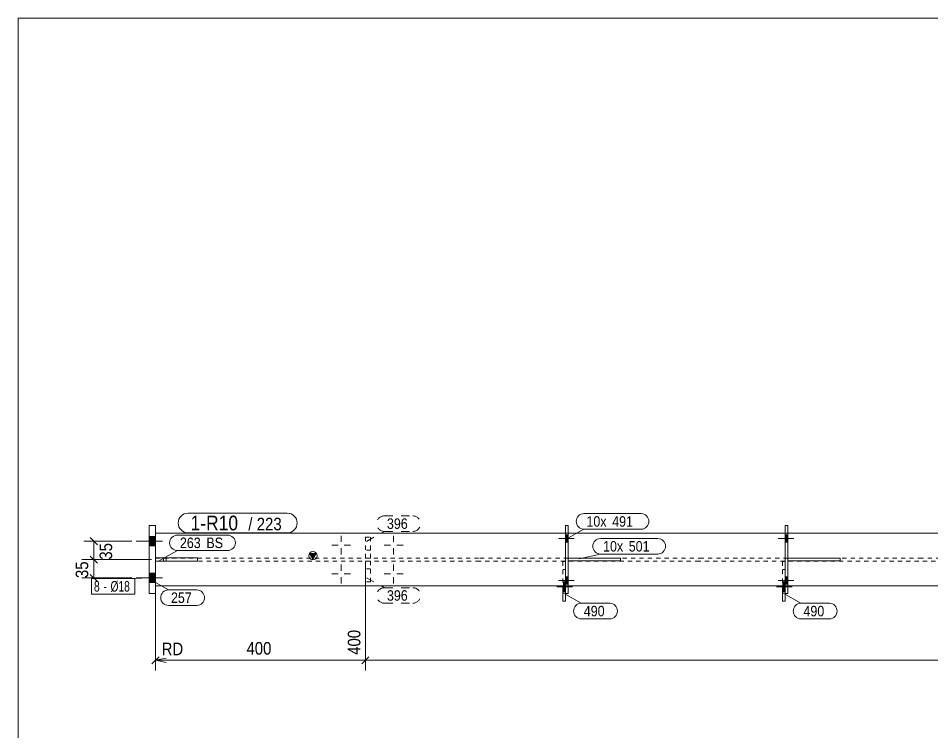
# Model space of a CAD drawing. Header units: millimetres. Extents: x 2 to 825, y 1 to 579.
# Drawn here: x 5 to 222.9, y 408.8 to 579 of the extents above; entities that cross this region are included whole.
import ezdxf

# ---------------------------------------------------------------- set-up
doc = ezdxf.new("R2010")
doc.units = ezdxf.units.MM
for name, pattern in [('XKITLINE00', [0]), ('XKITLINE01', [4, 1, -1, 1, -1]), ('XKITLINE02', [4, 2, -2])]:
    doc.linetypes.add(name, pattern=pattern)
for name, color, linetype, lineweight in [('Bolt', 3, 'Continuous', 0), ('BoltMark', 7, 'Continuous', 0), ('Dimensions', 7, 'Continuous', 0), ('DrawingSheet', 5, 'Continuous', 0), ('Part', 2, 'Continuous', 0), ('PartMark', 7, 'Continuous', 0)]:
    doc.layers.add(name, color=color, linetype=linetype, lineweight=lineweight)
doc.styles.add('ARIAL', font='ARIAL.TTF')
doc.styles.add('ARIAL_NARROW', font='ARIALN.TTF')

# ---------------------------------------------------------------- blocks, each defined once
blk = doc.blocks.new('*A73')
at = {"layer": 'Bolt'}
for points in [[(37.71, 453.32), (36.21, 453.32), (36.21, 455.57), (37.71, 455.57)], [(37.71, 453.32), (36.21, 453.32), (36.21, 455.57), (37.71, 455.57)], [(37.71, 453.32), (36.21, 453.32), (36.21, 455.57), (37.71, 455.57)], [(37.71, 453.32), (36.21, 453.32), (36.21, 455.57), (37.71, 455.57)], [(37.71, 444.57), (36.21, 444.57), (36.21, 446.82), (37.71, 446.82)], [(37.71, 444.57), (36.21, 444.57), (36.21, 446.82), (37.71, 446.82)], [(37.71, 444.57), (36.21, 444.57), (36.21, 446.82), (37.71, 446.82)], [(37.71, 444.57), (36.21, 444.57), (36.21, 446.82), (37.71, 446.82)]]:
    blk.add_hatch(color=3, dxfattribs=at).paths.add_polyline_path(points, flags=17)
at = {"layer": 'Bolt', "color": 3, "linetype": 'XKITLINE00', "lineweight": 0}
for p, q in [((37.71, 455.57), (36.21, 455.57)), ((37.71, 455.57), (36.21, 455.57)), ((37.71, 455.57), (36.21, 455.57)), ((37.71, 455.57), (36.21, 455.57)), ((39.34, 454.44), (33.09, 454.44)), ((39.34, 454.44), (33.09, 454.44)), ((39.34, 454.44), (33.09, 454.44)), ((39.34, 454.44), (33.09, 454.44)), ((37.71, 453.32), (36.21, 453.32)), ((37.71, 453.32), (36.21, 453.32)), ((37.71, 453.32), (36.21, 453.32)), ((37.71, 453.32), (36.21, 453.32)), ((37.71, 446.82), (36.21, 446.82)), ((37.71, 446.82), (36.21, 446.82)), ((37.71, 446.82), (36.21, 446.82)), ((37.71, 446.82), (36.21, 446.82)), ((39.34, 445.69), (33.09, 445.69)), ((39.34, 445.69), (33.09, 445.69)), ((39.34, 445.69), (33.09, 445.69)), ((39.34, 445.69), (33.09, 445.69)), ((37.71, 444.57), (36.21, 444.57)), ((37.71, 444.57), (36.21, 444.57)), ((37.71, 444.57), (36.21, 444.57)), ((37.71, 444.57), (36.21, 444.57))]:
    blk.add_line(p, q, dxfattribs=at)
blk = doc.blocks.new('*A74')
at = {"layer": 'Part'}
blk.add_hatch(color=2, dxfattribs=at).paths.add_polyline_path([(74.41, 451.47), (76.01, 451.47), (75.21, 450.07)], flags=17)
at = {"layer": 'Part', "color": 2, "linetype": 'XKITLINE00', "lineweight": 0}
for p, q in [((37.71, 456.32), (114.93, 456.32)), ((115.03, 456.32), (135.41, 456.32)), ((167.28, 456.32), (136.03, 456.32)), ((187.76, 456.32), (167.38, 456.32)), ((219.63, 456.32), (188.38, 456.32)), ((239.71, 456.32), (219.73, 456.32)), ((75.21, 450.07), (74.41, 451.47)), ((74.41, 451.47), (76.01, 451.47)), ((76.01, 451.47), (75.21, 450.07)), ((114.93, 443.82), (37.71, 443.82)), ((135.41, 443.82), (115.03, 443.82)), ((167.28, 443.82), (136.03, 443.82)), ((187.76, 443.82), (167.38, 443.82)), ((219.63, 443.82), (188.38, 443.82)), ((239.71, 443.82), (219.73, 443.82))]:
    blk.add_line(p, q, dxfattribs=at)
at = {"layer": 'Part', "color": 7, "linetype": 'XKITLINE01', "lineweight": 0}
for p, q in [((37.71, 443.82), (37.71, 456.32)), ((136.03, 456.32), (135.41, 456.32)), ((188.38, 456.32), (187.76, 456.32)), ((37.71, 450.42), (114.93, 450.42)), ((114.93, 449.72), (37.71, 449.72)), ((115.03, 450.42), (167.28, 450.42)), ((167.28, 449.72), (115.03, 449.72)), ((167.38, 450.42), (219.63, 450.42)), ((219.63, 449.72), (167.38, 449.72)), ((219.73, 450.42), (271.58, 450.42)), ((271.58, 449.72), (219.73, 449.72)), ((136.03, 443.82), (135.41, 443.82)), ((188.38, 443.82), (187.76, 443.82))]:
    blk.add_line(p, q, dxfattribs=at)
at = {"layer": 'Part', "color": 2, "linetype": 'XKITLINE00', "lineweight": 0}
blk.add_circle((75.21, 450.97), 1, dxfattribs=at)
blk = doc.blocks.new('*A76')
at = {"layer": 'Part', "color": 7, "linetype": 'XKITLINE01', "lineweight": 0}
for p, q in [((135.41, 449.57), (134.78, 449.57)), ((134.78, 449.57), (134.78, 443.82)), ((135.41, 441.94), (135.41, 449.57)), ((134.78, 447.69), (135.41, 447.69))]:
    blk.add_line(p, q, dxfattribs=at)
at = {"layer": 'Part', "color": 2, "linetype": 'XKITLINE00', "lineweight": 0}
for p, q in [((134.78, 440.19), (134.78, 443.82)), ((135.41, 440.19), (135.41, 441.94)), ((135.41, 440.19), (134.78, 440.19))]:
    blk.add_line(p, q, dxfattribs=at)
blk = doc.blocks.new('*A77')
at = {"layer": 'Part', "color": 2, "linetype": 'XKITLINE00', "lineweight": 0}
for p, q in [((136.03, 450.38), (148.53, 450.38)), ((148.53, 449.75), (136.03, 449.75)), ((148.53, 449.75), (148.53, 450.38))]:
    blk.add_line(p, q, dxfattribs=at)
at = {"layer": 'Part', "color": 7, "linetype": 'XKITLINE01', "lineweight": 0}
blk.add_line((136.03, 449.75), (136.03, 450.38), dxfattribs=at)
blk.add_line((136.03, 449.75), (136.03, 450.38), dxfattribs=at)
blk = doc.blocks.new('*A78')
at = {"layer": 'Part', "color": 2, "linetype": 'XKITLINE00', "lineweight": 0}
for p, q in [((135.41, 441.94), (135.41, 458.19)), ((135.41, 458.19), (136.03, 458.19)), ((136.03, 458.19), (136.03, 441.94)), ((136.03, 441.94), (135.41, 441.94))]:
    blk.add_line(p, q, dxfattribs=at)
blk = doc.blocks.new('*A79')
at = {"layer": 'Part', "color": 7, "linetype": 'XKITLINE01', "lineweight": 0}
for p, q in [((187.76, 449.57), (187.13, 449.57)), ((187.13, 449.57), (187.13, 443.82)), ((187.76, 441.94), (187.76, 449.57)), ((187.13, 447.69), (187.76, 447.69))]:
    blk.add_line(p, q, dxfattribs=at)
at = {"layer": 'Part', "color": 2, "linetype": 'XKITLINE00', "lineweight": 0}
for p, q in [((187.13, 440.19), (187.13, 443.82)), ((187.76, 440.19), (187.76, 441.94)), ((187.76, 440.19), (187.13, 440.19))]:
    blk.add_line(p, q, dxfattribs=at)
blk = doc.blocks.new('*A80')
at = {"layer": 'Part', "color": 2, "linetype": 'XKITLINE00', "lineweight": 0}
for p, q in [((188.38, 450.38), (200.88, 450.38)), ((200.88, 449.75), (188.38, 449.75)), ((200.88, 449.75), (200.88, 450.38))]:
    blk.add_line(p, q, dxfattribs=at)
at = {"layer": 'Part', "color": 7, "linetype": 'XKITLINE01', "lineweight": 0}
blk.add_line((188.38, 449.75), (188.38, 450.38), dxfattribs=at)
blk.add_line((188.38, 449.75), (188.38, 450.38), dxfattribs=at)
blk = doc.blocks.new('*A81')
at = {"layer": 'Part', "color": 2, "linetype": 'XKITLINE00', "lineweight": 0}
for p, q in [((187.76, 441.94), (187.76, 458.19)), ((187.76, 458.19), (188.38, 458.19)), ((188.38, 458.19), (188.38, 441.94)), ((188.38, 441.94), (187.76, 441.94))]:
    blk.add_line(p, q, dxfattribs=at)
blk = doc.blocks.new('*A106')
at = {"layer": 'Part', "color": 7, "linetype": 'XKITLINE01', "lineweight": 0}
for p, q in [((87.73, 450.42), (87.73, 455.42)), ((87.73, 455.42), (88.98, 455.42)), ((88.98, 455.42), (88.98, 450.42)), ((88.98, 452.29), (87.73, 452.29)), ((88.98, 450.42), (87.73, 450.42))]:
    blk.add_line(p, q, dxfattribs=at)
blk = doc.blocks.new('*A107')
at = {"layer": 'Part', "color": 7, "linetype": 'XKITLINE01', "lineweight": 0}
for p, q in [((87.73, 444.72), (87.73, 449.72)), ((87.73, 449.72), (88.98, 449.72)), ((88.98, 449.72), (88.98, 444.72)), ((88.98, 447.84), (87.73, 447.84)), ((88.98, 444.72), (87.73, 444.72))]:
    blk.add_line(p, q, dxfattribs=at)
blk = doc.blocks.new('*A108')
at = {"layer": 'Part', "color": 2, "linetype": 'XKITLINE00', "lineweight": 0}
for p, q in [((37.71, 449.69), (37.71, 450.44)), ((37.71, 450.44), (47.71, 450.44)), ((47.71, 449.69), (37.71, 449.69)), ((40.21, 450.44), (40.21, 449.69)), ((47.71, 450.44), (47.71, 449.69))]:
    blk.add_line(p, q, dxfattribs=at)
at = {"layer": 'Part', "color": 7, "linetype": 'XKITLINE01', "lineweight": 0}
blk.add_line((39.59, 449.69), (39.59, 450.44), dxfattribs=at)
blk = doc.blocks.new('*A109')
at = {"layer": 'Part', "color": 7, "linetype": 'XKITLINE01', "lineweight": 0}
for p, q in [((37.71, 450.44), (47.71, 450.44)), ((37.71, 450.44), (37.71, 449.69)), ((37.71, 449.69), (47.71, 449.69)), ((39.59, 449.69), (39.59, 450.44)), ((40.21, 449.69), (40.21, 450.44)), ((47.71, 450.44), (47.71, 449.69))]:
    blk.add_line(p, q, dxfattribs=at)
blk = doc.blocks.new('*A110')
at = {"layer": 'Part', "color": 2, "linetype": 'XKITLINE00', "lineweight": 0}
for p, q in [((36.21, 458.19), (37.71, 458.19)), ((36.21, 441.94), (36.21, 458.19)), ((37.71, 441.94), (37.71, 458.19)), ((36.21, 441.94), (37.71, 441.94))]:
    blk.add_line(p, q, dxfattribs=at)
blk = doc.blocks.new('*A111')
at = {"layer": 'Bolt', "color": 3, "linetype": 'XKITLINE00', "lineweight": 0}
for p, q in [((81.95, 455.75), (81.95, 454.25)), ((94.45, 455.75), (94.45, 454.25)), ((79.7, 453.5), (81.2, 453.5)), ((84.2, 453.5), (82.7, 453.5)), ((92.2, 453.5), (93.7, 453.5)), ((96.7, 453.5), (95.2, 453.5)), ((81.95, 451.25), (81.95, 452.75)), ((94.45, 451.25), (94.45, 452.75)), ((81.95, 448.88), (81.95, 447.38)), ((94.45, 448.88), (94.45, 447.38)), ((79.7, 446.63), (81.2, 446.63)), ((81.95, 444.38), (81.95, 445.88)), ((84.2, 446.63), (82.7, 446.63)), ((92.2, 446.63), (93.7, 446.63)), ((94.45, 444.38), (94.45, 445.88)), ((96.7, 446.63), (95.2, 446.63))]:
    blk.add_line(p, q, dxfattribs=at)
blk = doc.blocks.new('*A112')
at = {"layer": 'Bolt'}
blk.add_hatch(color=3, dxfattribs=at).paths.add_polyline_path([(134.78, 444.79), (135.41, 444.79), (135.41, 442.34), (134.78, 442.34)], flags=17)
at = {"layer": 'Bolt', "color": 3, "linetype": 'XKITLINE00', "lineweight": 0}
for p, q in [((135.41, 444.79), (134.78, 444.79)), ((137.1, 443.57), (133.35, 443.57)), ((135.41, 442.34), (134.78, 442.34))]:
    blk.add_line(p, q, dxfattribs=at)
blk = doc.blocks.new('*A113')
at = {"layer": 'Bolt'}
for points in [[(135.41, 455.94), (136.03, 455.94), (136.03, 454.19), (135.41, 454.19)], [(135.41, 455.94), (136.03, 455.94), (136.03, 454.19), (135.41, 454.19)], [(135.41, 445.94), (136.03, 445.94), (136.03, 444.19), (135.41, 444.19)], [(135.41, 445.94), (136.03, 445.94), (136.03, 444.19), (135.41, 444.19)]]:
    blk.add_hatch(color=3, dxfattribs=at).paths.add_polyline_path(points, flags=17)
at = {"layer": 'Bolt', "color": 3, "linetype": 'XKITLINE00', "lineweight": 0}
for p, q in [((136.03, 455.94), (135.41, 455.94)), ((136.03, 455.94), (135.41, 455.94)), ((137.48, 455.07), (133.73, 455.07)), ((137.48, 455.07), (133.73, 455.07)), ((136.03, 454.19), (135.41, 454.19)), ((136.03, 454.19), (135.41, 454.19)), ((137.48, 445.07), (133.73, 445.07)), ((137.48, 445.07), (133.73, 445.07)), ((136.03, 445.94), (135.41, 445.94)), ((136.03, 445.94), (135.41, 445.94)), ((136.03, 444.19), (135.41, 444.19)), ((136.03, 444.19), (135.41, 444.19))]:
    blk.add_line(p, q, dxfattribs=at)
blk = doc.blocks.new('*A114')
at = {"layer": 'Bolt'}
blk.add_hatch(color=3, dxfattribs=at).paths.add_polyline_path([(187.13, 444.79), (187.76, 444.79), (187.76, 442.34), (187.13, 442.34)], flags=17)
at = {"layer": 'Bolt', "color": 3, "linetype": 'XKITLINE00', "lineweight": 0}
for p, q in [((187.76, 444.79), (187.13, 444.79)), ((189.45, 443.57), (185.7, 443.57)), ((187.76, 442.34), (187.13, 442.34))]:
    blk.add_line(p, q, dxfattribs=at)
blk = doc.blocks.new('*A115')
at = {"layer": 'Bolt'}
for points in [[(187.76, 455.94), (188.38, 455.94), (188.38, 454.19), (187.76, 454.19)], [(187.76, 455.94), (188.38, 455.94), (188.38, 454.19), (187.76, 454.19)], [(187.76, 445.94), (188.38, 445.94), (188.38, 444.19), (187.76, 444.19)], [(187.76, 445.94), (188.38, 445.94), (188.38, 444.19), (187.76, 444.19)]]:
    blk.add_hatch(color=3, dxfattribs=at).paths.add_polyline_path(points, flags=17)
at = {"layer": 'Bolt', "color": 3, "linetype": 'XKITLINE00', "lineweight": 0}
for p, q in [((188.38, 455.94), (187.76, 455.94)), ((188.38, 455.94), (187.76, 455.94)), ((189.83, 455.07), (186.08, 455.07)), ((189.83, 455.07), (186.08, 455.07)), ((188.38, 454.19), (187.76, 454.19)), ((188.38, 454.19), (187.76, 454.19)), ((189.83, 445.07), (186.08, 445.07)), ((189.83, 445.07), (186.08, 445.07)), ((188.38, 445.94), (187.76, 445.94)), ((188.38, 445.94), (187.76, 445.94)), ((188.38, 444.19), (187.76, 444.19)), ((188.38, 444.19), (187.76, 444.19))]:
    blk.add_line(p, q, dxfattribs=at)
blk = doc.blocks.new('*A140')
at = {"layer": 'DrawingSheet', "color": 5, "linetype": 'XKITLINE00', "lineweight": 0}
for p, q in [((825, 579), (5, 579)), ((5, 579), (5, 5))]:
    blk.add_line(p, q, dxfattribs=at)
blk = doc.blocks.new('*A226')
at = {"layer": 'Dimensions', "color": 7, "linetype": 'XKITLINE00', "lineweight": 0}
for p, q in [((87.73, 449.42), (87.73, 423.67)), ((88.58, 426.91), (86.89, 425.22)), ((87.73, 426.07), (402.25, 426.07))]:
    blk.add_line(p, q, dxfattribs=at)
at = {"layer": 'Dimensions', "color": 3}
blk.add_point((87.73, 426.07), dxfattribs=at)
blk = doc.blocks.new('*A228')
at = {"layer": 'Dimensions', "color": 7, "linetype": 'XKITLINE00', "lineweight": 0}
for p, q in [((87.73, 449.42), (87.73, 423.67)), ((37.71, 442.82), (37.71, 423.67)), ((37.71, 442.82), (37.71, 423.67)), ((38.56, 426.91), (36.86, 425.22)), ((40.21, 426.57), (37.71, 426.07)), ((37.71, 426.07), (87.73, 426.07)), ((40.21, 425.57), (37.71, 426.07)), ((44.93, 426.07), (37.71, 426.07)), ((88.58, 426.91), (86.89, 425.22))]:
    blk.add_line(p, q, dxfattribs=at)
at = {"layer": 'Dimensions', "color": 3}
for p in [(37.71, 426.07), (87.73, 426.07)]:
    blk.add_point(p, dxfattribs=at)
at = {"layer": 'Dimensions', "color": 7}
blk.add_point((37.71, 426.07), dxfattribs=at)
at = {"layer": 'Dimensions', "color": 3, "style": 'ARIAL', "width": 0.85}
blk.add_text('400', height=3, rotation=90.0002, dxfattribs=at).set_placement((86.53, 427.37))
for s, p in [('RD', (39.16, 427.27)), ('400', (59.38, 427.42))]:
    blk.add_text(s, height=3, dxfattribs=at).set_placement(p)
blk = doc.blocks.new('*A229')
at = {"layer": 'Dimensions', "color": 7, "linetype": 'XKITLINE00', "lineweight": 0}
for p, q in [((36.71, 450.07), (20.17, 450.07)), ((22.17, 450.91), (23.86, 449.22)), ((23.02, 445.69), (23.02, 450.07)), ((32.09, 445.69), (20.17, 445.69)), ((22.17, 446.54), (23.86, 444.84))]:
    blk.add_line(p, q, dxfattribs=at)
at = {"layer": 'Dimensions', "color": 3}
for p in [(23.02, 450.07), (23.02, 445.69)]:
    blk.add_point(p, dxfattribs=at)
at = {"layer": 'Dimensions', "color": 3, "style": 'ARIAL', "width": 0.85}
blk.add_text('35', height=3, rotation=90.0002, dxfattribs=at).set_placement((21.67, 445.65))
blk = doc.blocks.new('*A230')
at = {"layer": 'Dimensions', "color": 7, "linetype": 'XKITLINE00', "lineweight": 0}
for p, q in [((32.09, 454.44), (20.62, 454.44)), ((22.17, 455.29), (23.86, 453.59)), ((23.02, 450.07), (23.02, 454.44)), ((36.71, 450.07), (20.62, 450.07)), ((22.17, 450.91), (23.86, 449.22))]:
    blk.add_line(p, q, dxfattribs=at)
at = {"layer": 'Dimensions', "color": 3}
for p in [(23.02, 454.44), (23.02, 450.07)]:
    blk.add_point(p, dxfattribs=at)
at = {"layer": 'Dimensions', "color": 3, "style": 'ARIAL', "width": 0.85}
blk.add_text('35', height=3, rotation=90.0002, dxfattribs=at).set_placement((27.37, 450.03))
blk = doc.blocks.new('*A231')
at = {"layer": 'BoltMark', "color": 7, "linetype": 'XKITLINE00', "lineweight": 0}
for p, q in [((22.45, 445.54), (32.75, 445.54)), ((22.45, 441.84), (22.45, 445.54)), ((36.21, 445.69), (32.75, 445.54)), ((32.75, 441.84), (32.75, 445.54)), ((22.45, 441.84), (32.75, 441.84))]:
    blk.add_line(p, q, dxfattribs=at)
at = {"layer": 'BoltMark', "color": 3, "style": 'ARIAL_NARROW', "width": 0.85}
for s, p in [('8', (23.05, 442.44)), ('Ø18', (26.98, 442.44)), ('-', (25.32, 442.44))]:
    blk.add_text(s, height=2.5, dxfattribs=at).set_placement(p)
blk = doc.blocks.new('*A232')
at = {"layer": 'PartMark', "color": 7, "linetype": 'XKITLINE00', "lineweight": 0}
for p, q in [((36.55, 445.23), (40.79, 442.83)), ((40.79, 442.83), (47.55, 442.83)), ((40.79, 439.13), (47.55, 439.13))]:
    blk.add_line(p, q, dxfattribs=at)
for centre, start, end in [((40.79, 440.98), 90, 270), ((47.55, 440.98), 270, 90)]:
    blk.add_arc(centre, 1.85, start, end, dxfattribs=at)
at = {"layer": 'PartMark', "color": 3, "style": 'ARIAL', "width": 0.85}
blk.add_text('257', height=2.5, dxfattribs=at).set_placement((41.39, 439.73))
blk = doc.blocks.new('*A233')
at = {"layer": 'PartMark', "color": 7, "linetype": 'XKITLINE02', "lineweight": 0}
for p, q in [((88.02, 445.75), (92.26, 443.36)), ((92.26, 443.36), (99.03, 443.36)), ((92.26, 439.66), (99.03, 439.66))]:
    blk.add_line(p, q, dxfattribs=at)
for centre, start, end in [((92.26, 441.51), 90, 270), ((99.03, 441.51), 270, 90)]:
    blk.add_arc(centre, 1.85, start, end, dxfattribs=at)
at = {"layer": 'PartMark', "color": 3, "style": 'ARIAL', "width": 0.85}
blk.add_text('396', height=2.5, dxfattribs=at).set_placement((92.86, 440.26))
blk = doc.blocks.new('*A234')
at = {"layer": 'PartMark', "color": 7, "linetype": 'XKITLINE02', "lineweight": 0}
for p, q in [((92.26, 460.47), (99.03, 460.47)), ((88.02, 454.38), (92.26, 456.77)), ((92.26, 456.77), (99.03, 456.77))]:
    blk.add_line(p, q, dxfattribs=at)
for centre, start, end in [((92.26, 458.62), 90, 270), ((99.03, 458.62), 270, 90)]:
    blk.add_arc(centre, 1.85, start, end, dxfattribs=at)
at = {"layer": 'PartMark', "color": 3, "style": 'ARIAL', "width": 0.85}
blk.add_text('396', height=2.5, dxfattribs=at).set_placement((92.86, 457.37))
blk = doc.blocks.new('*A236')
at = {"layer": 'PartMark', "color": 7, "linetype": 'XKITLINE00', "lineweight": 0}
for p, q in [((187.29, 442.03), (191.53, 439.64)), ((191.53, 439.64), (198.3, 439.64)), ((191.53, 435.94), (198.3, 435.94))]:
    blk.add_line(p, q, dxfattribs=at)
for centre, start, end in [((191.53, 437.79), 90, 270), ((198.3, 437.79), 270, 90)]:
    blk.add_arc(centre, 1.85, start, end, dxfattribs=at)
at = {"layer": 'PartMark', "color": 3, "style": 'ARIAL', "width": 0.85}
blk.add_text('490', height=2.5, dxfattribs=at).set_placement((192.13, 436.54))
blk = doc.blocks.new('*A237')
at = {"layer": 'PartMark', "color": 7, "linetype": 'XKITLINE00', "lineweight": 0}
for p, q in [((134.94, 442.03), (139.18, 439.64)), ((139.18, 439.64), (145.95, 439.64)), ((139.18, 435.94), (145.95, 435.94))]:
    blk.add_line(p, q, dxfattribs=at)
for centre, start, end in [((139.18, 437.79), 90, 270), ((145.95, 437.79), 270, 90)]:
    blk.add_arc(centre, 1.85, start, end, dxfattribs=at)
at = {"layer": 'PartMark', "color": 3, "style": 'ARIAL', "width": 0.85}
blk.add_text('490', height=2.5, dxfattribs=at).set_placement((139.78, 436.54))
blk = doc.blocks.new('*A238')
at = {"layer": 'PartMark', "color": 7, "linetype": 'XKITLINE00', "lineweight": 0}
for p, q in [((45.46, 461.12), (69.11, 461.12)), ((45.46, 456.42), (69.11, 456.42))]:
    blk.add_line(p, q, dxfattribs=at)
for centre, start, end in [((45.46, 458.77), 90, 270), ((69.11, 458.77), 270, 90)]:
    blk.add_arc(centre, 2.35, start, end, dxfattribs=at)
at = {"layer": 'PartMark', "color": 1, "style": 'ARIAL', "width": 0.85}
blk.add_text('1-R10', height=3.5, dxfattribs=at).set_placement((46.06, 457.02))
at = {"layer": 'PartMark', "color": 3, "style": 'ARIAL', "width": 0.85}
for s, p in [('/', (59.82, 457.02)), ('223', (61.83, 457.02))]:
    blk.add_text(s, height=3, dxfattribs=at).set_placement(p)
blk = doc.blocks.new('*A239')
at = {"layer": 'PartMark', "color": 7, "linetype": 'XKITLINE00', "lineweight": 0}
for p, q in [((143.77, 455.07), (157.4, 455.07)), ((138.57, 450.22), (143.77, 451.37)), ((143.77, 451.37), (157.4, 451.37))]:
    blk.add_line(p, q, dxfattribs=at)
for centre, start, end in [((143.77, 453.22), 90, 270), ((157.4, 453.22), 270, 90)]:
    blk.add_arc(centre, 1.85, start, end, dxfattribs=at)
at = {"layer": 'PartMark', "color": 3, "style": 'ARIAL', "width": 0.85}
for s, p in [('10x', (144.37, 451.97)), ('501', (150.49, 451.97))]:
    blk.add_text(s, height=2.5, dxfattribs=at).set_placement(p)
blk = doc.blocks.new('*A240')
at = {"layer": 'PartMark', "color": 7, "linetype": 'XKITLINE00', "lineweight": 0}
for p, q in [((139.81, 461), (153.45, 461)), ((135.57, 454.9), (139.81, 457.3)), ((139.81, 457.3), (153.45, 457.3))]:
    blk.add_line(p, q, dxfattribs=at)
for centre, start, end in [((139.81, 459.15), 90, 270), ((153.45, 459.15), 270, 90)]:
    blk.add_arc(centre, 1.85, start, end, dxfattribs=at)
at = {"layer": 'PartMark', "color": 3, "style": 'ARIAL', "width": 0.85}
for s, p in [('10x', (140.41, 457.9)), ('491', (146.54, 457.9))]:
    blk.add_text(s, height=2.5, dxfattribs=at).set_placement(p)
blk = doc.blocks.new('*A241')
at = {"layer": 'PartMark', "color": 7, "linetype": 'XKITLINE00', "lineweight": 0}
for p, q in [((42.92, 455.9), (54.88, 455.9)), ((38.68, 449.81), (42.92, 452.2)), ((42.92, 452.2), (54.88, 452.2))]:
    blk.add_line(p, q, dxfattribs=at)
for centre, start, end in [((42.92, 454.05), 90, 270), ((54.88, 454.05), 270, 90)]:
    blk.add_arc(centre, 1.85, start, end, dxfattribs=at)
at = {"layer": 'PartMark', "color": 3, "style": 'ARIAL', "width": 0.85}
for s, p in [('263', (43.52, 452.8)), ('BS', (49.83, 452.8))]:
    blk.add_text(s, height=2.5, dxfattribs=at).set_placement(p)

msp = doc.modelspace()

# ---------------------------------------------------------------- block references
at = {"lineweight": 0}
for name in ['*A140', '*A238', '*A234', '*A240', '*A110', '*A78', '*A81', '*A73', '*A241', '*A111', '*A113', '*A115', '*A230', '*A106', '*A239', '*A229', '*A228', '*A108', '*A109', '*A226', '*A107', '*A76', '*A77', '*A79', '*A80', '*A231', '*A232', '*A233', '*A112', '*A114', '*A237', '*A236']:
    msp.add_blockref(name, (0, 0), dxfattribs=at)
at = {"layer": 'Part', "lineweight": 0}
msp.add_blockref('*A74', (0, 0), dxfattribs=at)

doc.saveas('drawing.dxf')
